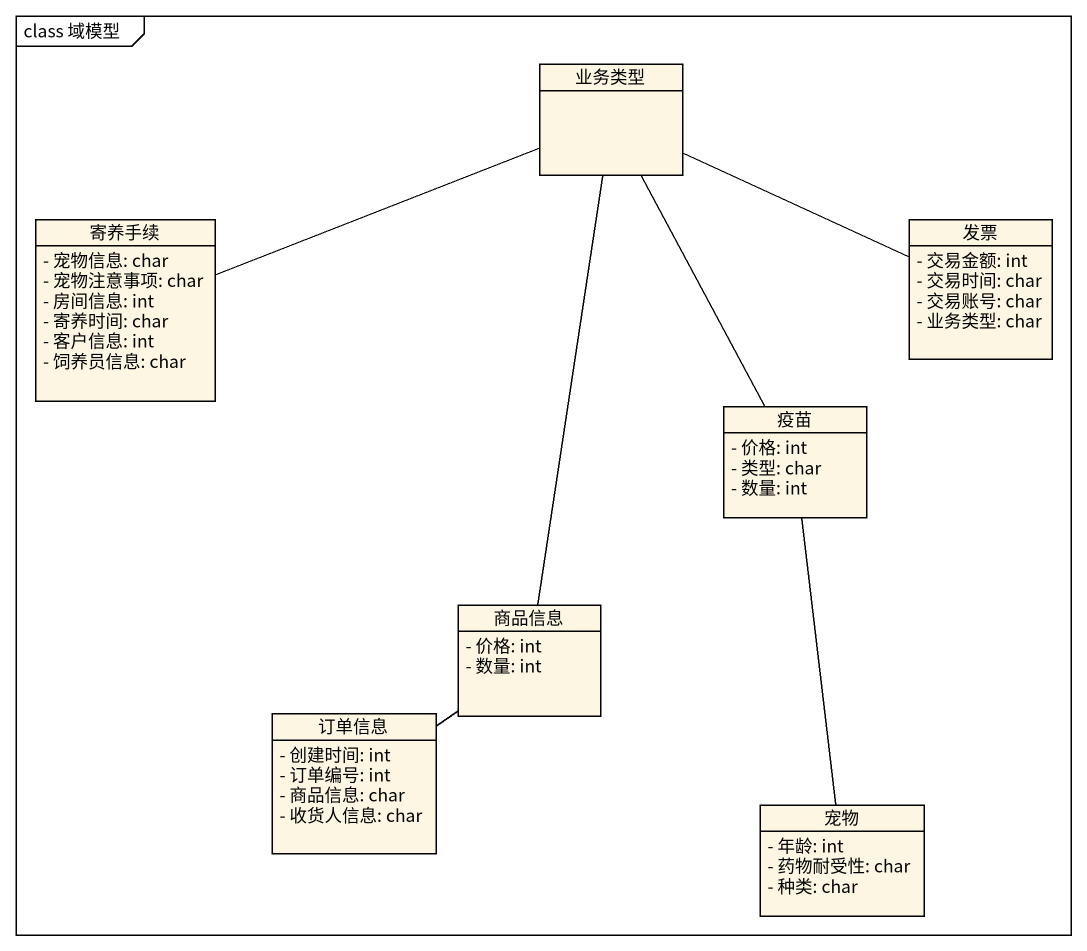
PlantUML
@startuml
mainframe class 域模型
hide circle
hide empty members
skinparam classAttributeIconSize 0
class 业务类型
class 寄养手续 {
  - 宠物信息: char
  - 宠物注意事项: char
  - 房间信息: int
  - 寄养时间: char
  - 客户信息: int
  - 饲养员信息: char
}
class 发票 {
  - 交易金额: int
  - 交易时间: char
  - 交易账号: char
  - 业务类型: char
}
class 疫苗 {
  - 价格: int
  - 类型: char
  - 数量: int
}
class 商品信息 {
  - 价格: int
  - 数量: int
}
class 订单信息 {
  - 创建时间: int
  - 订单编号: int
  - 商品信息: char
  - 收货人信息: char
}
class 宠物 {
  - 年龄: int
  - 药物耐受性: char
  - 种类: char
}
寄养手续 -right- 业务类型
发票 -left- 业务类型
疫苗 -up- 业务类型
疫苗 -- 宠物
商品信息 -up- 业务类型
订单信息 -up- 商品信息
@enduml
